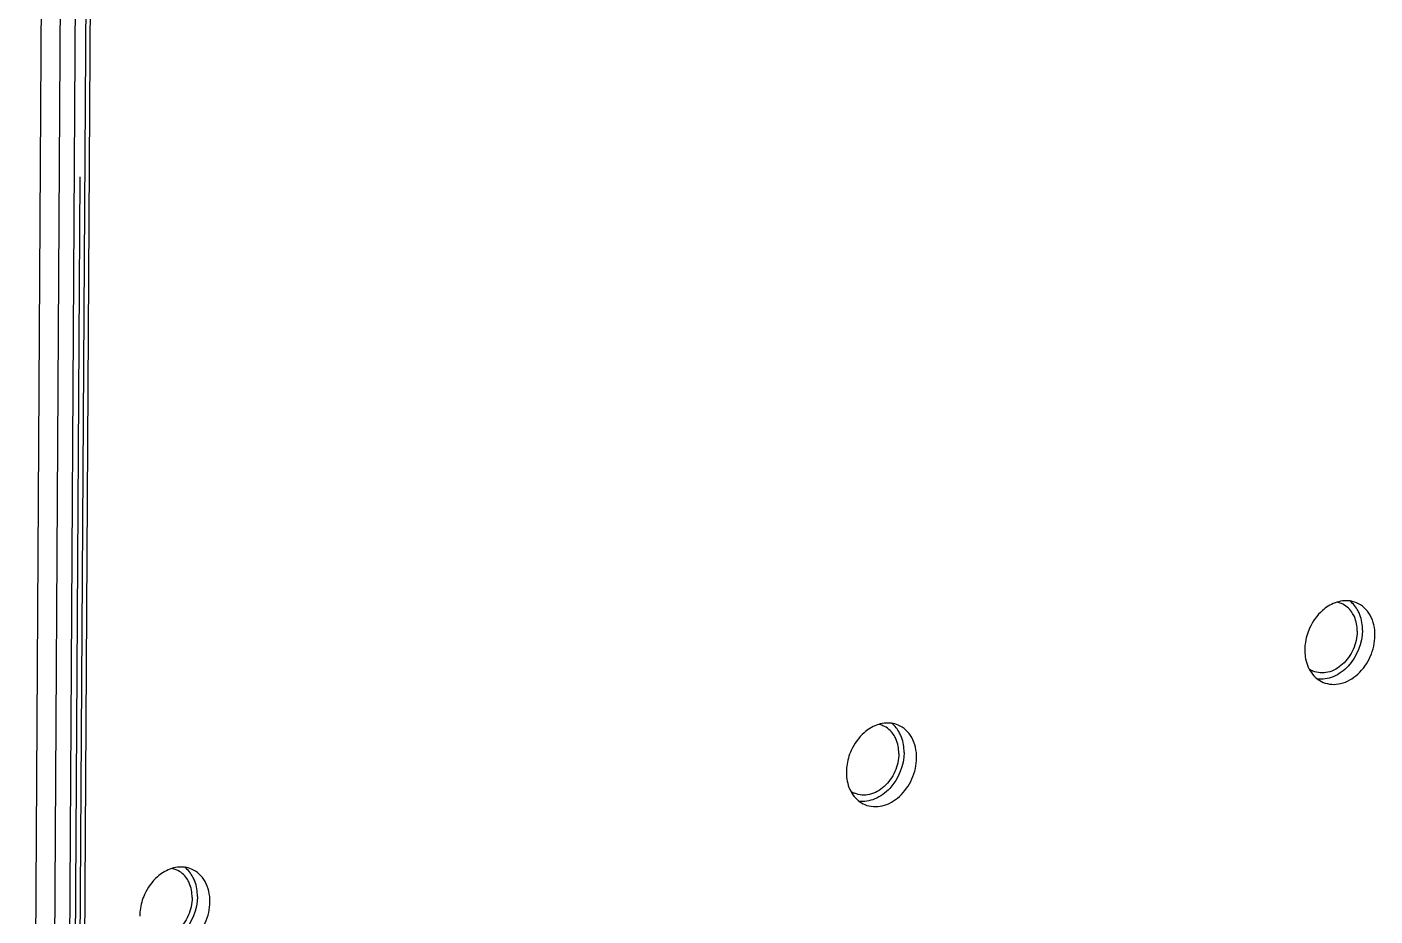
# Model space of a CAD drawing. Header units: millimetres. Extents: x 0 to 594, y 0 to 420.
# Drawn here: x 29.23 to 47.99, y 358.91 to 371.28 of the extents above; entities that cross this region are included whole.
import ezdxf

# ---------------------------------------------------------------- set-up
doc = ezdxf.new("R2010")
doc.units = ezdxf.units.MM
doc.header["$LTSCALE"] = 32.67
doc.linetypes.add('CENTER', pattern=[0.6, 0.375, -0.075, 0.075, -0.075])
doc.layers.add('KASTEN_ABOX_DXF_CONTINUOUS_LINE', color=7, linetype='CONTINUOUS')
doc.layers.add('KURVEN', color=7, linetype='CONTINUOUS')

msp = doc.modelspace()

# ---------------------------------------------------------------- linework, layer by layer
at = {"layer": 'KASTEN_ABOX_DXF_CONTINUOUS_LINE', "color": 7, "linetype": 'Continuous'}
for p, q in [((29.23028, 337.77722), (29.55183, 391.11302)), ((29.92346, 339.92995), (30.21839, 388.84978))]:
    msp.add_line(p, q, dxfattribs=at)
at = {"layer": 'KASTEN_ABOX_DXF_CONTINUOUS_LINE', "color": 9, "linetype": 'Continuous'}
for p, q in [((29.5047, 339.87608), (29.79963, 388.7959)), ((29.7139, 339.8646), (30.00883, 388.78443)), ((29.8605, 339.89448), (30.15542, 388.81431))]:
    msp.add_line(p, q, dxfattribs=at)
at = {"layer": 'KASTEN_ABOX_DXF_CONTINUOUS_LINE', "color": 7, "linetype": 'Continuous'}
for centre, radius, start, end in [((47.40307, 362.97005), 0.31443, 67.837336, 79.681661), ((47.70794, 362.6126), 0.69517, 173.087293, 179.601536), ((47.65301, 362.61301), 0.64024, 179.603371, 188.538431), ((47.25126, 362.60771), 0.31257, 235.222281, 246.766048), ((41.02367, 361.26871), 0.31443, 67.837336, 79.681661), ((41.32854, 360.91127), 0.69517, 173.087293, 179.601536), ((41.27361, 360.91167), 0.64024, 179.603371, 188.538431), ((40.87186, 360.90637), 0.31257, 235.222281, 246.766048), ((31.18944, 359.26411), 0.31443, 67.837336, 79.681661), ((31.4943, 358.90667), 0.69517, 173.087293, 179.601536)]:
    msp.add_arc(centre, radius, start, end, dxfattribs=at)
for points, knots in [([(47.33757, 363.22188), (47.31027, 363.2047), (47.20288, 363.12393), (47.12193, 363.01021), (47.07998, 362.91753)], [0, 0, 0, 0, 0.24072081, 1, 1, 1, 1]), ([(47.73305, 363.27054), (47.67271, 363.29579), (47.52961, 363.3127), (47.39799, 363.2599), (47.33757, 363.22188)], [0, 0, 0, 0, 0.47812562, 1, 1, 1, 1]), ([(47.70287, 363.07759), (47.69359, 363.0987), (47.65225, 363.17553), (47.58106, 363.23702), (47.52169, 363.26125)], [0, 0, 0, 0, 0.26453041, 1, 1, 1, 1]), ([(47.78016, 363.10129), (47.77277, 363.12108), (47.74011, 363.1947), (47.68745, 363.26007), (47.64023, 363.29613)], [0, 0, 0, 0, 0.26226093, 1, 1, 1, 1]), ([(47.9901, 362.81665), (47.99068, 362.91324), (47.95392, 363.10083), (47.81164, 363.23766), (47.73305, 363.27054)], [0, 0, 0, 0, 0.53136395, 1, 1, 1, 1]), ([(47.74273, 362.87447), (47.74221, 362.78856), (47.70274, 362.61608), (47.55632, 362.40777), (47.3489, 362.28476), (47.19119, 362.29337), (47.12796, 362.32049)], [0, 0, 0, 0, 0.27063681, 0.53952524, 0.78323868, 1, 1, 1, 1]), ([(47.81603, 362.88941), (47.81495, 362.70974), (47.70479, 362.43483), (47.4257, 362.22792), (47.25787, 362.20076), (47.18301, 362.21197)], [0, 0, 0, 0, 0.52810497, 0.77748434, 1, 1, 1, 1]), ([(47.26984, 362.16355), (47.34434, 362.13238), (47.52938, 362.12385), (47.77215, 362.26894), (47.94332, 362.51369), (47.98949, 362.71594), (47.9901, 362.81665)], [0, 0, 0, 0, 0.21685496, 0.46068948, 0.72955086, 1, 1, 1, 1]), ([(47.01987, 362.51795), (47.03161, 362.44035), (47.08293, 362.29342), (47.20431, 362.19097), (47.26984, 362.16355)], [0, 0, 0, 0, 0.52487539, 1, 1, 1, 1]), ([(40.95817, 361.52054), (40.93087, 361.50337), (40.82348, 361.4226), (40.74253, 361.30888), (40.70058, 361.2162)], [0, 0, 0, 0, 0.24072081, 1, 1, 1, 1]), ([(41.35365, 361.56921), (41.29331, 361.59446), (41.15021, 361.61136), (41.01859, 361.55857), (40.95817, 361.52054)], [0, 0, 0, 0, 0.47812562, 1, 1, 1, 1]), ([(41.32347, 361.37626), (41.31418, 361.39737), (41.27285, 361.47419), (41.20166, 361.53569), (41.14229, 361.55991)], [0, 0, 0, 0, 0.26453041, 1, 1, 1, 1]), ([(41.40076, 361.39996), (41.39337, 361.41975), (41.3607, 361.49337), (41.30805, 361.55874), (41.26083, 361.5948)], [0, 0, 0, 0, 0.26226093, 1, 1, 1, 1]), ([(41.6107, 361.11532), (41.61128, 361.21191), (41.57452, 361.3995), (41.43224, 361.53632), (41.35365, 361.56921)], [0, 0, 0, 0, 0.53136395, 1, 1, 1, 1]), ([(41.36333, 361.17313), (41.36281, 361.08723), (41.32334, 360.91474), (41.17692, 360.70643), (40.9695, 360.58343), (40.81179, 360.59204), (40.74856, 360.61916)], [0, 0, 0, 0, 0.27063681, 0.53952524, 0.78323868, 1, 1, 1, 1]), ([(41.43663, 361.18807), (41.43555, 361.00841), (41.32539, 360.73349), (41.0463, 360.52659), (40.87847, 360.49943), (40.80361, 360.51064)], [0, 0, 0, 0, 0.52810497, 0.77748434, 1, 1, 1, 1]), ([(40.89044, 360.46222), (40.96494, 360.43105), (41.14998, 360.42252), (41.39274, 360.5676), (41.56392, 360.81236), (41.61009, 361.01461), (41.6107, 361.11532)], [0, 0, 0, 0, 0.21685496, 0.46068948, 0.72955086, 1, 1, 1, 1]), ([(40.64047, 360.81662), (40.65221, 360.73902), (40.70353, 360.59208), (40.82491, 360.48964), (40.89044, 360.46222)], [0, 0, 0, 0, 0.52487539, 1, 1, 1, 1]), ([(31.12394, 359.51594), (31.09664, 359.49876), (30.98925, 359.41799), (30.9083, 359.30428), (30.86635, 359.2116)], [0, 0, 0, 0, 0.24072081, 1, 1, 1, 1]), ([(31.51942, 359.5646), (31.45908, 359.58985), (31.31598, 359.60676), (31.18436, 359.55397), (31.12394, 359.51594)], [0, 0, 0, 0, 0.47812562, 1, 1, 1, 1]), ([(31.48924, 359.37165), (31.47995, 359.39276), (31.43862, 359.46959), (31.36743, 359.53108), (31.30805, 359.55531)], [0, 0, 0, 0, 0.26453041, 1, 1, 1, 1]), ([(31.56653, 359.39536), (31.55914, 359.41515), (31.52647, 359.48876), (31.47382, 359.55414), (31.4266, 359.5902)], [0, 0, 0, 0, 0.26226093, 1, 1, 1, 1]), ([(31.77647, 359.11072), (31.77705, 359.20731), (31.74029, 359.3949), (31.598, 359.53172), (31.51942, 359.5646)], [0, 0, 0, 0, 0.53136395, 1, 1, 1, 1]), ([(31.5291, 359.16853), (31.52858, 359.08263), (31.48911, 358.91014), (31.34268, 358.70183), (31.13527, 358.57883), (30.97756, 358.58743), (30.91433, 358.61455)], [0, 0, 0, 0, 0.27063681, 0.53952524, 0.78323868, 1, 1, 1, 1]), ([(31.6024, 359.18347), (31.60132, 359.00381), (31.49116, 358.72889), (31.21207, 358.52199), (31.04424, 358.49483), (30.96937, 358.50604)], [0, 0, 0, 0, 0.52810497, 0.77748434, 1, 1, 1, 1]), ([(31.05621, 358.45761), (31.1307, 358.42644), (31.31575, 358.41792), (31.55851, 358.563), (31.72969, 358.80776), (31.77586, 359.01), (31.77647, 359.11072)], [0, 0, 0, 0, 0.21685496, 0.46068948, 0.72955086, 1, 1, 1, 1])]:
    msp.add_open_spline(points, degree=3, knots=knots, dxfattribs=at)
for points in [[(47.74273, 362.87447), (47.74315, 362.94346), (47.73066, 363.01443), (47.70287, 363.07759)], [(47.81603, 362.88941), (47.81646, 362.96104), (47.8052, 363.03418), (47.78016, 363.10129)], [(47.07998, 362.91753), (47.04839, 362.84774), (47.02698, 362.77233), (47.01782, 362.69627)], [(41.36333, 361.17313), (41.36375, 361.24213), (41.35126, 361.3131), (41.32347, 361.37626)], [(41.43663, 361.18807), (41.43706, 361.25971), (41.4258, 361.33285), (41.40076, 361.39996)], [(40.70058, 361.2162), (40.66899, 361.14641), (40.64758, 361.071), (40.63842, 360.99494)], [(31.5291, 359.16853), (31.52952, 359.23753), (31.51703, 359.3085), (31.48924, 359.37165)], [(31.6024, 359.18347), (31.60283, 359.2551), (31.59156, 359.32824), (31.56653, 359.39536)], [(30.86635, 359.2116), (30.83476, 359.1418), (30.81335, 359.0664), (30.80419, 358.99033)]]:
    msp.add_open_spline(points, degree=3, dxfattribs=at)
at = {"layer": 'KURVEN', "color": 2, "linetype": 'CENTER'}
msp.add_line((30.08212, 388.79937), (29.7872, 339.87954), dxfattribs=at)

doc.saveas('drawing.dxf')
